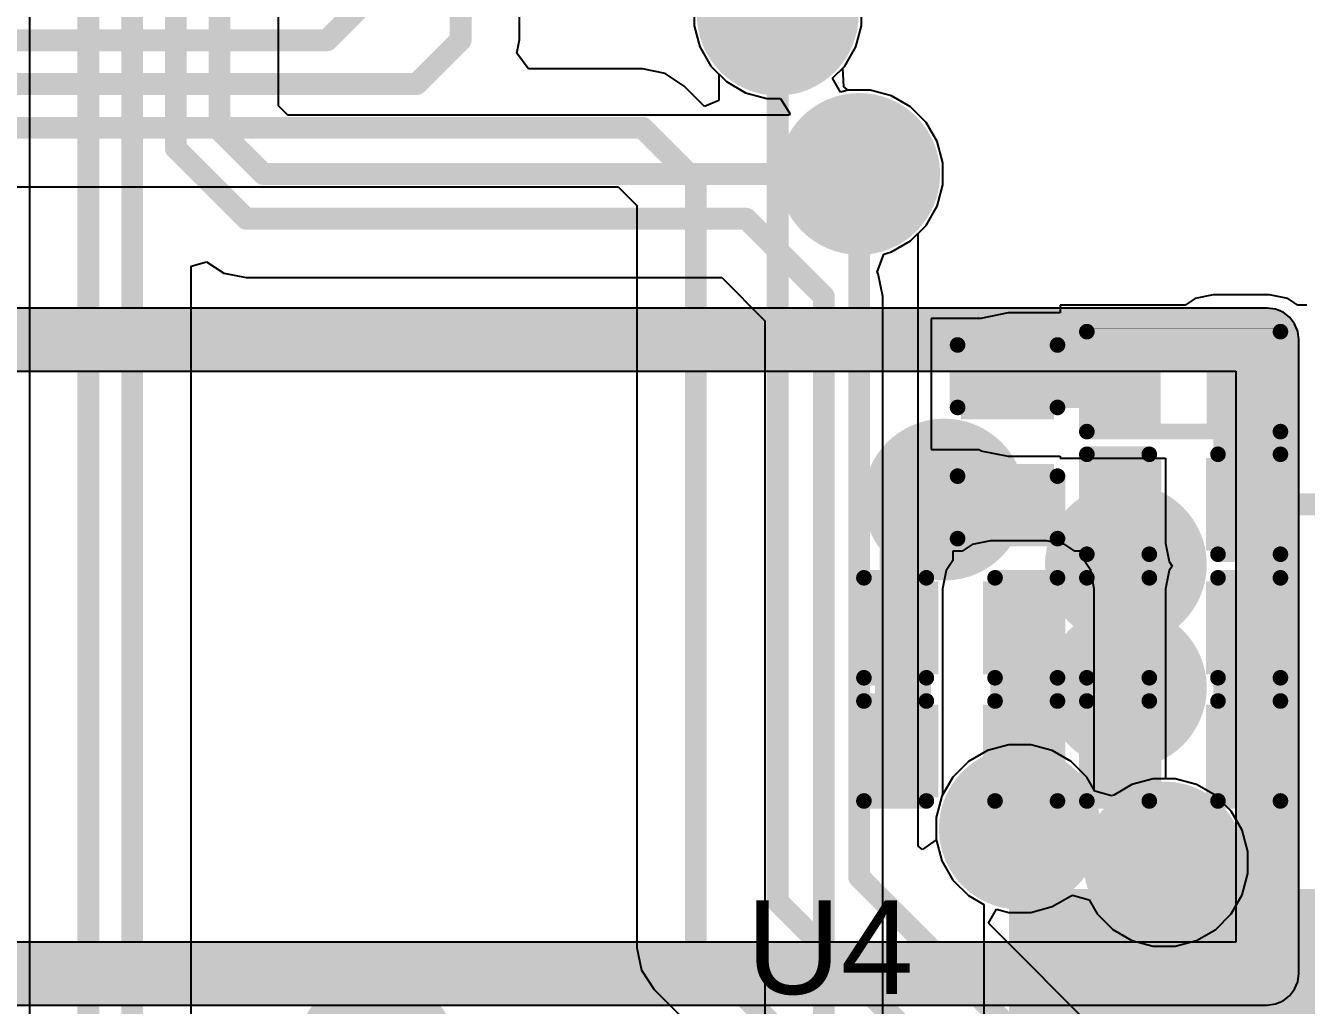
# Model space of a CAD drawing. Header units: inches. Extents: x -0.14 to 3.84, y -0.14 to 3.05.
# Drawn here: x 2.4201 to 2.8303, y 0.9348 to 1.2485 of the extents above; entities that cross this region are included whole.
import ezdxf

# ---------------------------------------------------------------- set-up
doc = ezdxf.new("R2010")
doc.units = ezdxf.units.IN
doc.header["$MEASUREMENT"] = 0
for name, color, linetype in [('Bottom Layer', 5, 'Continuous'), ('Bottom Solder', 6, 'Continuous'), ('Ground Layer', 76, 'Continuous'), ('Power Layer', 16, 'Continuous'), ('Top Layer', 1, 'Continuous'), ('Top Overlay', 2, 'Continuous'), ('Top Paste', 8, 'Continuous'), ('Top Solder', 216, 'Continuous'), ('Via Holes', 16, 'Continuous')]:
    doc.layers.add(name, color=color, linetype=linetype)
doc.styles.add('Arial', font='', dxfattribs={"height": 0.2})
doc.styles.get('Arial').set_extended_font_data('Arial')

# ---------------------------------------------------------------- blocks, each defined once
blk = doc.blocks.new('48_LQFP__7_7__6')
at = {"layer": 'Top Layer'}
for points in [[(-0.10197, 0.19134), (-0.10197, 0.14331), (-0.11457, 0.14331), (-0.11457, 0.19134)], [(-0.08228, 0.19134), (-0.08228, 0.14331), (-0.09488, 0.14331), (-0.09488, 0.19134)], [(-0.0626, 0.19134), (-0.0626, 0.14331), (-0.0752, 0.14331), (-0.0752, 0.19134)], [(-0.04291, 0.19134), (-0.04291, 0.14331), (-0.05551, 0.14331), (-0.05551, 0.19134)], [(-0.02323, 0.19134), (-0.02323, 0.14331), (-0.03583, 0.14331), (-0.03583, 0.19134)]]:
    blk.add_hatch(color=1, dxfattribs=at).paths.add_polyline_path(points)
at = {"layer": 'Top Paste'}
for points in [[(-0.10197, 0.19134), (-0.10197, 0.14331), (-0.11457, 0.14331), (-0.11457, 0.19134)], [(-0.08228, 0.19134), (-0.08228, 0.14331), (-0.09488, 0.14331), (-0.09488, 0.19134)], [(-0.0626, 0.19134), (-0.0626, 0.14331), (-0.0752, 0.14331), (-0.0752, 0.19134)], [(-0.04291, 0.19134), (-0.04291, 0.14331), (-0.05551, 0.14331), (-0.05551, 0.19134)], [(-0.02323, 0.19134), (-0.02323, 0.14331), (-0.03583, 0.14331), (-0.03583, 0.19134)]]:
    blk.add_hatch(color=8, dxfattribs=at).paths.add_polyline_path(points)
at = {"layer": 'Top Solder'}
for points in [[(-0.09797, 0.19534), (-0.09797, 0.13931), (-0.11857, 0.13931), (-0.11857, 0.19534)], [(-0.07828, 0.19534), (-0.07828, 0.13931), (-0.09888, 0.13931), (-0.09888, 0.19534)], [(-0.0586, 0.19534), (-0.0586, 0.13931), (-0.0792, 0.13931), (-0.0792, 0.19534)], [(-0.03891, 0.19534), (-0.03891, 0.13931), (-0.05951, 0.13931), (-0.05951, 0.19534)], [(-0.01923, 0.19534), (-0.01923, 0.13931), (-0.03983, 0.13931), (-0.03983, 0.19534)]]:
    blk.add_hatch(color=216, dxfattribs=at).paths.add_polyline_path(points)
blk = doc.blocks.new('R___0402_69')
at = {"layer": 'Top Layer'}
for points in [[(-0.0275, -0.0125), (-0.0275, 0.0125), (-0.0095, 0.0125), (-0.0095, -0.0125)], [(0.0095, -0.0125), (0.0095, 0.0125), (0.0275, 0.0125), (0.0275, -0.0125)]]:
    blk.add_hatch(color=1, dxfattribs=at).paths.add_polyline_path(points)
at = {"layer": 'Top Paste'}
for points in [[(-0.0275, -0.0125), (-0.0275, 0.0125), (-0.0095, 0.0125), (-0.0095, -0.0125)], [(0.0095, -0.0125), (0.0095, 0.0125), (0.0275, 0.0125), (0.0275, -0.0125)]]:
    blk.add_hatch(color=8, dxfattribs=at).paths.add_polyline_path(points)
at = {"layer": 'Top Solder'}
for points in [[(-0.02966, -0.01467), (-0.02966, 0.01466), (-0.00733, 0.01466), (-0.00733, -0.01467)], [(0.00734, -0.01467), (0.00734, 0.01466), (0.02967, 0.01466), (0.02967, -0.01467)]]:
    blk.add_hatch(color=216, dxfattribs=at).paths.add_polyline_path(points)
at = {"layer": 'Top Overlay'}
for points in [[(0.031, 0.016, 0.005, 0.005, 0), (-0.031, 0.016, 0.005, 0.005, 0)], [(-0.031, 0.016, 0.005, 0.005, 0), (-0.031, -0.016, 0.005, 0.005, 0)], [(0.031, 0.016, 0.005, 0.005, 0), (0.031, -0.016, 0.005, 0.005, 0)], [(0.031, -0.016, 0.005, 0.005, 0), (-0.031, -0.016, 0.005, 0.005, 0)], [(0.032, -0.017, 0.000127, 0.000127, 0), (-0.032, -0.017, 0.000127, 0.000127, 0)]]:
    blk.add_lwpolyline(points, format="xyseb", dxfattribs=at)
for points in [[(-0.03225, 0.016, 0.0025, 0.0025, 1), (-0.02975, 0.016, 0.0025, 0.0025, 1)], [(-0.03225, 0.016, 0.0025, 0.0025, 1), (-0.02975, 0.016, 0.0025, 0.0025, 1)], [(0.02975, 0.016, 0.0025, 0.0025, 1), (0.03225, 0.016, 0.0025, 0.0025, 1)], [(0.02975, 0.016, 0.0025, 0.0025, 1), (0.03225, 0.016, 0.0025, 0.0025, 1)], [(-0.03225, -0.016, 0.0025, 0.0025, 1), (-0.02975, -0.016, 0.0025, 0.0025, 1)], [(-0.03225, -0.016, 0.0025, 0.0025, 1), (-0.02975, -0.016, 0.0025, 0.0025, 1)], [(0.02975, -0.016, 0.0025, 0.0025, 1), (0.03225, -0.016, 0.0025, 0.0025, 1)], [(0.02975, -0.016, 0.0025, 0.0025, 1), (0.03225, -0.016, 0.0025, 0.0025, 1)], [(-0.03203, -0.017, 0.0000635, 0.0000635, 1), (-0.03197, -0.017, 0.0000635, 0.0000635, 1)], [(0.03197, -0.017, 0.0000635, 0.0000635, 1), (0.03203, -0.017, 0.0000635, 0.0000635, 1)]]:
    blk.add_lwpolyline(points, format="xyseb", close=True, dxfattribs=at)
blk = doc.blocks.new('C___0402_137')
at = {"layer": 'Top Layer'}
for points in [[(-0.0275, -0.0125), (-0.0275, 0.0125), (-0.0095, 0.0125), (-0.0095, -0.0125)], [(0.0095, -0.0125), (0.0095, 0.0125), (0.0275, 0.0125), (0.0275, -0.0125)]]:
    blk.add_hatch(color=1, dxfattribs=at).paths.add_polyline_path(points)
at = {"layer": 'Top Paste'}
for points in [[(-0.0275, -0.0125), (-0.0275, 0.0125), (-0.0095, 0.0125), (-0.0095, -0.0125)], [(0.0095, -0.0125), (0.0095, 0.0125), (0.0275, 0.0125), (0.0275, -0.0125)]]:
    blk.add_hatch(color=8, dxfattribs=at).paths.add_polyline_path(points)
at = {"layer": 'Top Solder'}
for points in [[(-0.02986, -0.01486), (-0.02986, 0.01486), (-0.00714, 0.01486), (-0.00714, -0.01486)], [(0.00714, -0.01486), (0.00714, 0.01486), (0.02986, 0.01486), (0.02986, -0.01486)]]:
    blk.add_hatch(color=216, dxfattribs=at).paths.add_polyline_path(points)
at = {"layer": 'Top Overlay'}
for points in [[(-0.031, 0.016, 0.005, 0.005, 0), (-0.031, -0.016, 0.005, 0.005, 0)], [(-0.011, 0.016, 0.005, 0.005, 0), (-0.031, 0.016, 0.005, 0.005, 0)], [(0.031, 0.016, 0.005, 0.005, 0), (0.011, 0.016, 0.005, 0.005, 0)], [(0.031, 0.016, 0.005, 0.005, 0), (0.031, -0.016, 0.005, 0.005, 0)], [(-0.011, -0.016, 0.005, 0.005, 0), (-0.031, -0.016, 0.005, 0.005, 0)], [(0.031, -0.016, 0.005, 0.005, 0), (0.011, -0.016, 0.005, 0.005, 0)]]:
    blk.add_lwpolyline(points, format="xyseb", dxfattribs=at)
for points in [[(-0.03225, 0.016, 0.0025, 0.0025, 1), (-0.02975, 0.016, 0.0025, 0.0025, 1)], [(-0.03225, 0.016, 0.0025, 0.0025, 1), (-0.02975, 0.016, 0.0025, 0.0025, 1)], [(-0.01225, 0.016, 0.0025, 0.0025, 1), (-0.00975, 0.016, 0.0025, 0.0025, 1)], [(0.00975, 0.016, 0.0025, 0.0025, 1), (0.01225, 0.016, 0.0025, 0.0025, 1)], [(0.02975, 0.016, 0.0025, 0.0025, 1), (0.03225, 0.016, 0.0025, 0.0025, 1)], [(0.02975, 0.016, 0.0025, 0.0025, 1), (0.03225, 0.016, 0.0025, 0.0025, 1)], [(-0.03225, -0.016, 0.0025, 0.0025, 1), (-0.02975, -0.016, 0.0025, 0.0025, 1)], [(-0.03225, -0.016, 0.0025, 0.0025, 1), (-0.02975, -0.016, 0.0025, 0.0025, 1)], [(-0.01225, -0.016, 0.0025, 0.0025, 1), (-0.00975, -0.016, 0.0025, 0.0025, 1)], [(0.00975, -0.016, 0.0025, 0.0025, 1), (0.01225, -0.016, 0.0025, 0.0025, 1)], [(0.02975, -0.016, 0.0025, 0.0025, 1), (0.03225, -0.016, 0.0025, 0.0025, 1)], [(0.02975, -0.016, 0.0025, 0.0025, 1), (0.03225, -0.016, 0.0025, 0.0025, 1)]]:
    blk.add_lwpolyline(points, format="xyseb", close=True, dxfattribs=at)
blk = doc.blocks.new('C___0402_138')
at = {"layer": 'Top Layer'}
for points in [[(-0.0275, -0.0125), (-0.0275, 0.0125), (-0.0095, 0.0125), (-0.0095, -0.0125)], [(0.0095, -0.0125), (0.0095, 0.0125), (0.0275, 0.0125), (0.0275, -0.0125)]]:
    blk.add_hatch(color=1, dxfattribs=at).paths.add_polyline_path(points)
at = {"layer": 'Top Paste'}
for points in [[(-0.0275, -0.0125), (-0.0275, 0.0125), (-0.0095, 0.0125), (-0.0095, -0.0125)], [(0.0095, -0.0125), (0.0095, 0.0125), (0.0275, 0.0125), (0.0275, -0.0125)]]:
    blk.add_hatch(color=8, dxfattribs=at).paths.add_polyline_path(points)
at = {"layer": 'Top Solder'}
for points in [[(-0.02986, -0.01486), (-0.02986, 0.01486), (-0.00714, 0.01486), (-0.00714, -0.01486)], [(0.00714, -0.01486), (0.00714, 0.01486), (0.02986, 0.01486), (0.02986, -0.01486)]]:
    blk.add_hatch(color=216, dxfattribs=at).paths.add_polyline_path(points)
at = {"layer": 'Top Overlay'}
for points in [[(-0.031, -0.016, 0.005, 0.005, 0), (-0.031, 0.016, 0.005, 0.005, 0)], [(-0.011, 0.016, 0.005, 0.005, 0), (-0.031, 0.016, 0.005, 0.005, 0)], [(0.031, 0.016, 0.005, 0.005, 0), (0.011, 0.016, 0.005, 0.005, 0)], [(0.031, -0.016, 0.005, 0.005, 0), (0.031, 0.016, 0.005, 0.005, 0)], [(-0.011, -0.016, 0.005, 0.005, 0), (-0.031, -0.016, 0.005, 0.005, 0)], [(0.031, -0.016, 0.005, 0.005, 0), (0.011, -0.016, 0.005, 0.005, 0)]]:
    blk.add_lwpolyline(points, format="xyseb", dxfattribs=at)
for points in [[(-0.03225, 0.016, 0.0025, 0.0025, 1), (-0.02975, 0.016, 0.0025, 0.0025, 1)], [(-0.03225, 0.016, 0.0025, 0.0025, 1), (-0.02975, 0.016, 0.0025, 0.0025, 1)], [(-0.01225, 0.016, 0.0025, 0.0025, 1), (-0.00975, 0.016, 0.0025, 0.0025, 1)], [(0.00975, 0.016, 0.0025, 0.0025, 1), (0.01225, 0.016, 0.0025, 0.0025, 1)], [(0.02975, 0.016, 0.0025, 0.0025, 1), (0.03225, 0.016, 0.0025, 0.0025, 1)], [(0.02975, 0.016, 0.0025, 0.0025, 1), (0.03225, 0.016, 0.0025, 0.0025, 1)], [(-0.03225, -0.016, 0.0025, 0.0025, 1), (-0.02975, -0.016, 0.0025, 0.0025, 1)], [(-0.03225, -0.016, 0.0025, 0.0025, 1), (-0.02975, -0.016, 0.0025, 0.0025, 1)], [(-0.01225, -0.016, 0.0025, 0.0025, 1), (-0.00975, -0.016, 0.0025, 0.0025, 1)], [(0.00975, -0.016, 0.0025, 0.0025, 1), (0.01225, -0.016, 0.0025, 0.0025, 1)], [(0.02975, -0.016, 0.0025, 0.0025, 1), (0.03225, -0.016, 0.0025, 0.0025, 1)], [(0.02975, -0.016, 0.0025, 0.0025, 1), (0.03225, -0.016, 0.0025, 0.0025, 1)]]:
    blk.add_lwpolyline(points, format="xyseb", close=True, dxfattribs=at)
blk = doc.blocks.new('C___0402_143')
at = {"layer": 'Top Layer'}
for points in [[(-0.0275, -0.0125), (-0.0275, 0.0125), (-0.0095, 0.0125), (-0.0095, -0.0125)], [(0.0095, -0.0125), (0.0095, 0.0125), (0.0275, 0.0125), (0.0275, -0.0125)]]:
    blk.add_hatch(color=1, dxfattribs=at).paths.add_polyline_path(points)
at = {"layer": 'Top Paste'}
for points in [[(-0.0275, -0.0125), (-0.0275, 0.0125), (-0.0095, 0.0125), (-0.0095, -0.0125)], [(0.0095, -0.0125), (0.0095, 0.0125), (0.0275, 0.0125), (0.0275, -0.0125)]]:
    blk.add_hatch(color=8, dxfattribs=at).paths.add_polyline_path(points)
at = {"layer": 'Top Solder'}
for points in [[(-0.02986, -0.01486), (-0.02986, 0.01486), (-0.00714, 0.01486), (-0.00714, -0.01486)], [(0.00714, -0.01486), (0.00714, 0.01486), (0.02986, 0.01486), (0.02986, -0.01486)]]:
    blk.add_hatch(color=216, dxfattribs=at).paths.add_polyline_path(points)
at = {"layer": 'Top Overlay'}
for points in [[(-0.031, 0.016, 0.005, 0.005, 0), (-0.011, 0.016, 0.005, 0.005, 0)], [(-0.031, -0.016, 0.005, 0.005, 0), (-0.031, 0.016, 0.005, 0.005, 0)], [(0.011, 0.016, 0.005, 0.005, 0), (0.031, 0.016, 0.005, 0.005, 0)], [(0.031, -0.016, 0.005, 0.005, 0), (0.031, 0.016, 0.005, 0.005, 0)], [(-0.031, -0.016, 0.005, 0.005, 0), (-0.011, -0.016, 0.005, 0.005, 0)], [(0.011, -0.016, 0.005, 0.005, 0), (0.031, -0.016, 0.005, 0.005, 0)]]:
    blk.add_lwpolyline(points, format="xyseb", dxfattribs=at)
for points in [[(-0.03225, 0.016, 0.0025, 0.0025, 1), (-0.02975, 0.016, 0.0025, 0.0025, 1)], [(-0.03225, 0.016, 0.0025, 0.0025, 1), (-0.02975, 0.016, 0.0025, 0.0025, 1)], [(-0.01225, 0.016, 0.0025, 0.0025, 1), (-0.00975, 0.016, 0.0025, 0.0025, 1)], [(0.00975, 0.016, 0.0025, 0.0025, 1), (0.01225, 0.016, 0.0025, 0.0025, 1)], [(0.02975, 0.016, 0.0025, 0.0025, 1), (0.03225, 0.016, 0.0025, 0.0025, 1)], [(0.02975, 0.016, 0.0025, 0.0025, 1), (0.03225, 0.016, 0.0025, 0.0025, 1)], [(-0.03225, -0.016, 0.0025, 0.0025, 1), (-0.02975, -0.016, 0.0025, 0.0025, 1)], [(-0.03225, -0.016, 0.0025, 0.0025, 1), (-0.02975, -0.016, 0.0025, 0.0025, 1)], [(-0.01225, -0.016, 0.0025, 0.0025, 1), (-0.00975, -0.016, 0.0025, 0.0025, 1)], [(0.00975, -0.016, 0.0025, 0.0025, 1), (0.01225, -0.016, 0.0025, 0.0025, 1)], [(0.02975, -0.016, 0.0025, 0.0025, 1), (0.03225, -0.016, 0.0025, 0.0025, 1)], [(0.02975, -0.016, 0.0025, 0.0025, 1), (0.03225, -0.016, 0.0025, 0.0025, 1)]]:
    blk.add_lwpolyline(points, format="xyseb", close=True, dxfattribs=at)
blk = doc.blocks.new('C___0402_144')
at = {"layer": 'Top Layer'}
for points in [[(-0.0275, -0.0125), (-0.0275, 0.0125), (-0.0095, 0.0125), (-0.0095, -0.0125)], [(0.0095, -0.0125), (0.0095, 0.0125), (0.0275, 0.0125), (0.0275, -0.0125)]]:
    blk.add_hatch(color=1, dxfattribs=at).paths.add_polyline_path(points)
at = {"layer": 'Top Paste'}
for points in [[(-0.0275, -0.0125), (-0.0275, 0.0125), (-0.0095, 0.0125), (-0.0095, -0.0125)], [(0.0095, -0.0125), (0.0095, 0.0125), (0.0275, 0.0125), (0.0275, -0.0125)]]:
    blk.add_hatch(color=8, dxfattribs=at).paths.add_polyline_path(points)
at = {"layer": 'Top Solder'}
for points in [[(-0.02986, -0.01486), (-0.02986, 0.01486), (-0.00714, 0.01486), (-0.00714, -0.01486)], [(0.00714, -0.01486), (0.00714, 0.01486), (0.02986, 0.01486), (0.02986, -0.01486)]]:
    blk.add_hatch(color=216, dxfattribs=at).paths.add_polyline_path(points)
at = {"layer": 'Top Overlay'}
for points in [[(-0.031, 0.016, 0.005, 0.005, 0), (-0.011, 0.016, 0.005, 0.005, 0)], [(-0.031, -0.016, 0.005, 0.005, 0), (-0.031, 0.016, 0.005, 0.005, 0)], [(0.011, 0.016, 0.005, 0.005, 0), (0.031, 0.016, 0.005, 0.005, 0)], [(0.031, -0.016, 0.005, 0.005, 0), (0.031, 0.016, 0.005, 0.005, 0)], [(-0.031, -0.016, 0.005, 0.005, 0), (-0.011, -0.016, 0.005, 0.005, 0)], [(0.011, -0.016, 0.005, 0.005, 0), (0.031, -0.016, 0.005, 0.005, 0)]]:
    blk.add_lwpolyline(points, format="xyseb", dxfattribs=at)
for points in [[(-0.03225, 0.016, 0.0025, 0.0025, 1), (-0.02975, 0.016, 0.0025, 0.0025, 1)], [(-0.03225, 0.016, 0.0025, 0.0025, 1), (-0.02975, 0.016, 0.0025, 0.0025, 1)], [(-0.01225, 0.016, 0.0025, 0.0025, 1), (-0.00975, 0.016, 0.0025, 0.0025, 1)], [(0.00975, 0.016, 0.0025, 0.0025, 1), (0.01225, 0.016, 0.0025, 0.0025, 1)], [(0.02975, 0.016, 0.0025, 0.0025, 1), (0.03225, 0.016, 0.0025, 0.0025, 1)], [(0.02975, 0.016, 0.0025, 0.0025, 1), (0.03225, 0.016, 0.0025, 0.0025, 1)], [(-0.03225, -0.016, 0.0025, 0.0025, 1), (-0.02975, -0.016, 0.0025, 0.0025, 1)], [(-0.03225, -0.016, 0.0025, 0.0025, 1), (-0.02975, -0.016, 0.0025, 0.0025, 1)], [(-0.01225, -0.016, 0.0025, 0.0025, 1), (-0.00975, -0.016, 0.0025, 0.0025, 1)], [(0.00975, -0.016, 0.0025, 0.0025, 1), (0.01225, -0.016, 0.0025, 0.0025, 1)], [(0.02975, -0.016, 0.0025, 0.0025, 1), (0.03225, -0.016, 0.0025, 0.0025, 1)], [(0.02975, -0.016, 0.0025, 0.0025, 1), (0.03225, -0.016, 0.0025, 0.0025, 1)]]:
    blk.add_lwpolyline(points, format="xyseb", close=True, dxfattribs=at)
blk = doc.blocks.new('C___0402_147')
at = {"layer": 'Top Layer'}
for points in [[(-0.0275, -0.0125), (-0.0275, 0.0125), (-0.0095, 0.0125), (-0.0095, -0.0125)], [(0.0095, -0.0125), (0.0095, 0.0125), (0.0275, 0.0125), (0.0275, -0.0125)]]:
    blk.add_hatch(color=1, dxfattribs=at).paths.add_polyline_path(points)
at = {"layer": 'Top Paste'}
for points in [[(-0.0275, -0.0125), (-0.0275, 0.0125), (-0.0095, 0.0125), (-0.0095, -0.0125)], [(0.0095, -0.0125), (0.0095, 0.0125), (0.0275, 0.0125), (0.0275, -0.0125)]]:
    blk.add_hatch(color=8, dxfattribs=at).paths.add_polyline_path(points)
at = {"layer": 'Top Solder'}
for points in [[(-0.02986, -0.01486), (-0.02986, 0.01486), (-0.00714, 0.01486), (-0.00714, -0.01486)], [(0.00714, -0.01486), (0.00714, 0.01486), (0.02986, 0.01486), (0.02986, -0.01486)]]:
    blk.add_hatch(color=216, dxfattribs=at).paths.add_polyline_path(points)
at = {"layer": 'Top Overlay'}
for points in [[(-0.031, -0.016, 0.005, 0.005, 0), (-0.031, 0.016, 0.005, 0.005, 0)], [(-0.031, 0.016, 0.005, 0.005, 0), (-0.011, 0.016, 0.005, 0.005, 0)], [(0.011, 0.016, 0.005, 0.005, 0), (0.031, 0.016, 0.005, 0.005, 0)], [(0.031, -0.016, 0.005, 0.005, 0), (0.031, 0.016, 0.005, 0.005, 0)], [(-0.031, -0.016, 0.005, 0.005, 0), (-0.011, -0.016, 0.005, 0.005, 0)], [(0.011, -0.016, 0.005, 0.005, 0), (0.031, -0.016, 0.005, 0.005, 0)]]:
    blk.add_lwpolyline(points, format="xyseb", dxfattribs=at)
for points in [[(-0.03225, 0.016, 0.0025, 0.0025, 1), (-0.02975, 0.016, 0.0025, 0.0025, 1)], [(-0.03225, 0.016, 0.0025, 0.0025, 1), (-0.02975, 0.016, 0.0025, 0.0025, 1)], [(-0.01225, 0.016, 0.0025, 0.0025, 1), (-0.00975, 0.016, 0.0025, 0.0025, 1)], [(0.00975, 0.016, 0.0025, 0.0025, 1), (0.01225, 0.016, 0.0025, 0.0025, 1)], [(0.02975, 0.016, 0.0025, 0.0025, 1), (0.03225, 0.016, 0.0025, 0.0025, 1)], [(0.02975, 0.016, 0.0025, 0.0025, 1), (0.03225, 0.016, 0.0025, 0.0025, 1)], [(-0.03225, -0.016, 0.0025, 0.0025, 1), (-0.02975, -0.016, 0.0025, 0.0025, 1)], [(-0.03225, -0.016, 0.0025, 0.0025, 1), (-0.02975, -0.016, 0.0025, 0.0025, 1)], [(-0.01225, -0.016, 0.0025, 0.0025, 1), (-0.00975, -0.016, 0.0025, 0.0025, 1)], [(0.00975, -0.016, 0.0025, 0.0025, 1), (0.01225, -0.016, 0.0025, 0.0025, 1)], [(0.02975, -0.016, 0.0025, 0.0025, 1), (0.03225, -0.016, 0.0025, 0.0025, 1)], [(0.02975, -0.016, 0.0025, 0.0025, 1), (0.03225, -0.016, 0.0025, 0.0025, 1)]]:
    blk.add_lwpolyline(points, format="xyseb", close=True, dxfattribs=at)
blk = doc.blocks.new('C___0402_148')
at = {"layer": 'Top Layer'}
for points in [[(-0.0275, -0.0125), (-0.0275, 0.0125), (-0.0095, 0.0125), (-0.0095, -0.0125)], [(0.0095, -0.0125), (0.0095, 0.0125), (0.0275, 0.0125), (0.0275, -0.0125)]]:
    blk.add_hatch(color=1, dxfattribs=at).paths.add_polyline_path(points)
at = {"layer": 'Top Paste'}
for points in [[(-0.0275, -0.0125), (-0.0275, 0.0125), (-0.0095, 0.0125), (-0.0095, -0.0125)], [(0.0095, -0.0125), (0.0095, 0.0125), (0.0275, 0.0125), (0.0275, -0.0125)]]:
    blk.add_hatch(color=8, dxfattribs=at).paths.add_polyline_path(points)
at = {"layer": 'Top Solder'}
for points in [[(-0.02986, -0.01486), (-0.02986, 0.01486), (-0.00714, 0.01486), (-0.00714, -0.01486)], [(0.00714, -0.01486), (0.00714, 0.01486), (0.02986, 0.01486), (0.02986, -0.01486)]]:
    blk.add_hatch(color=216, dxfattribs=at).paths.add_polyline_path(points)
at = {"layer": 'Top Overlay'}
for points in [[(-0.031, -0.016, 0.005, 0.005, 0), (-0.031, 0.016, 0.005, 0.005, 0)], [(-0.031, 0.016, 0.005, 0.005, 0), (-0.011, 0.016, 0.005, 0.005, 0)], [(0.011, 0.016, 0.005, 0.005, 0), (0.031, 0.016, 0.005, 0.005, 0)], [(0.031, -0.016, 0.005, 0.005, 0), (0.031, 0.016, 0.005, 0.005, 0)], [(-0.031, -0.016, 0.005, 0.005, 0), (-0.011, -0.016, 0.005, 0.005, 0)], [(0.011, -0.016, 0.005, 0.005, 0), (0.031, -0.016, 0.005, 0.005, 0)]]:
    blk.add_lwpolyline(points, format="xyseb", dxfattribs=at)
for points in [[(-0.03225, 0.016, 0.0025, 0.0025, 1), (-0.02975, 0.016, 0.0025, 0.0025, 1)], [(-0.03225, 0.016, 0.0025, 0.0025, 1), (-0.02975, 0.016, 0.0025, 0.0025, 1)], [(-0.01225, 0.016, 0.0025, 0.0025, 1), (-0.00975, 0.016, 0.0025, 0.0025, 1)], [(0.00975, 0.016, 0.0025, 0.0025, 1), (0.01225, 0.016, 0.0025, 0.0025, 1)], [(0.02975, 0.016, 0.0025, 0.0025, 1), (0.03225, 0.016, 0.0025, 0.0025, 1)], [(0.02975, 0.016, 0.0025, 0.0025, 1), (0.03225, 0.016, 0.0025, 0.0025, 1)], [(-0.03225, -0.016, 0.0025, 0.0025, 1), (-0.02975, -0.016, 0.0025, 0.0025, 1)], [(-0.03225, -0.016, 0.0025, 0.0025, 1), (-0.02975, -0.016, 0.0025, 0.0025, 1)], [(-0.01225, -0.016, 0.0025, 0.0025, 1), (-0.00975, -0.016, 0.0025, 0.0025, 1)], [(0.00975, -0.016, 0.0025, 0.0025, 1), (0.01225, -0.016, 0.0025, 0.0025, 1)], [(0.02975, -0.016, 0.0025, 0.0025, 1), (0.03225, -0.016, 0.0025, 0.0025, 1)], [(0.02975, -0.016, 0.0025, 0.0025, 1), (0.03225, -0.016, 0.0025, 0.0025, 1)]]:
    blk.add_lwpolyline(points, format="xyseb", close=True, dxfattribs=at)

msp = doc.modelspace()

# ---------------------------------------------------------------- hatches: boundary and pattern name
at = {"layer": 'Bottom Layer'}
h = msp.add_hatch(color=5, dxfattribs=at)
edge = h.paths.add_edge_path()
edge.add_arc((2.661, 1.252), 0.01181, 0, 360)
h = msp.add_hatch(color=5, dxfattribs=at)
edge = h.paths.add_edge_path()
edge.add_arc((2.6871, 1.201), 0.01181, 0, 360)
h = msp.add_hatch(color=5, dxfattribs=at)
edge = h.paths.add_edge_path()
edge.add_arc((2.71435, 1.09674), 0.01181, 0, 360)
h = msp.add_hatch(color=5, dxfattribs=at)
edge = h.paths.add_edge_path()
edge.add_arc((2.7725, 1.07593), 0.01181, 0, 360)
h = msp.add_hatch(color=5, dxfattribs=at)
edge = h.paths.add_edge_path()
edge.add_arc((2.7725, 1.0365), 0.01181, 0, 360)
h = msp.add_hatch(color=5, dxfattribs=at)
edge = h.paths.add_edge_path()
edge.add_arc((2.73854, 0.99139), 0.01181, 0, 360)
h = msp.add_hatch(color=5, dxfattribs=at)
edge = h.paths.add_edge_path()
edge.add_arc((2.7848, 0.98055), 0.01181, 0, 360)
at = {"layer": 'Bottom Solder'}
h = msp.add_hatch(color=6, dxfattribs=at)
edge = h.paths.add_edge_path()
edge.add_arc((2.661, 1.252), 0.01581, 0, 360)
h = msp.add_hatch(color=6, dxfattribs=at)
edge = h.paths.add_edge_path()
edge.add_arc((2.6871, 1.201), 0.01581, 0, 360)
h = msp.add_hatch(color=6, dxfattribs=at)
edge = h.paths.add_edge_path()
edge.add_arc((2.71435, 1.09674), 0.01581, 0, 360)
h = msp.add_hatch(color=6, dxfattribs=at)
edge = h.paths.add_edge_path()
edge.add_arc((2.7725, 1.07593), 0.01581, 0, 360)
h = msp.add_hatch(color=6, dxfattribs=at)
edge = h.paths.add_edge_path()
edge.add_arc((2.7725, 1.0365), 0.01581, 0, 360)
h = msp.add_hatch(color=6, dxfattribs=at)
edge = h.paths.add_edge_path()
edge.add_arc((2.73854, 0.99139), 0.01581, 0, 360)
h = msp.add_hatch(color=6, dxfattribs=at)
edge = h.paths.add_edge_path()
edge.add_arc((2.7848, 0.98055), 0.01581, 0, 360)
at = {"layer": 'Ground Layer'}
h = msp.add_hatch(color=76, dxfattribs=at)
edge = h.paths.add_edge_path()
edge.add_arc((2.661, 1.252), 0.02591, 0, 360)
h = msp.add_hatch(color=76, dxfattribs=at)
edge = h.paths.add_edge_path()
edge.add_arc((2.6871, 1.201), 0.02591, 0, 360)
h = msp.add_hatch(color=76, dxfattribs=at)
edge = h.paths.add_edge_path()
edge.add_arc((2.73854, 0.99139), 0.02591, 0, 360)
h = msp.add_hatch(color=76, dxfattribs=at)
edge = h.paths.add_edge_path()
edge.add_arc((2.7848, 0.98055), 0.02591, 0, 360)
at = {"layer": 'Power Layer'}
h = msp.add_hatch(color=16, dxfattribs=at)
edge = h.paths.add_edge_path()
edge.add_arc((2.661, 1.252), 0.02591, 0, 360)
h = msp.add_hatch(color=16, dxfattribs=at)
edge = h.paths.add_edge_path()
edge.add_arc((2.6871, 1.201), 0.02591, 0, 360)
h = msp.add_hatch(color=16, dxfattribs=at)
edge = h.paths.add_edge_path()
edge.add_arc((2.71435, 1.09674), 0.02591, 0, 360)
h = msp.add_hatch(color=16, dxfattribs=at)
edge = h.paths.add_edge_path()
edge.add_arc((2.7725, 1.07593), 0.02591, 0, 360)
h = msp.add_hatch(color=16, dxfattribs=at)
edge = h.paths.add_edge_path()
edge.add_arc((2.7725, 1.0365), 0.02591, 0, 360)
h = msp.add_hatch(color=16, dxfattribs=at)
edge = h.paths.add_edge_path()
edge.add_arc((2.53247, 0.91888), 0.02591, 0, 360)
at = {"layer": 'Top Layer'}
h = msp.add_hatch(color=1, dxfattribs=at)
edge = h.paths.add_edge_path()
edge.add_arc((2.661, 1.252), 0.01181, 0, 360)
h = msp.add_hatch(color=1, dxfattribs=at)
edge = h.paths.add_edge_path()
edge.add_arc((2.6871, 1.201), 0.01181, 0, 360)
for points in [[(2.8185, 1.08274), (2.8185, 1.147), (2.8005, 1.147), (2.8005, 1.08274)], [(2.6921, 1.00375), (2.7101, 1.00375), (2.7101, 1.06819), (2.6921, 1.06819)], [(2.7291, 0.99139), (2.7471, 0.99139), (2.7471, 1.06819), (2.7291, 1.06819)], [(2.8185, 1.00375), (2.8185, 1.06819), (2.8005, 1.06819), (2.8005, 1.00375)]]:
    msp.add_hatch(color=1, dxfattribs=at).paths.add_polyline_path(points)
h = msp.add_hatch(color=1, dxfattribs=at)
edge = h.paths.add_edge_path()
edge.add_arc((2.71435, 1.09674), 0.01181, 0, 360)
h = msp.add_hatch(color=1, dxfattribs=at)
edge = h.paths.add_edge_path()
edge.add_arc((2.7725, 1.07593), 0.01181, 0, 360)
h = msp.add_hatch(color=1, dxfattribs=at)
edge = h.paths.add_edge_path()
edge.add_arc((2.7725, 1.0365), 0.01181, 0, 360)
h = msp.add_hatch(color=1, dxfattribs=at)
edge = h.paths.add_edge_path()
edge.add_arc((2.73854, 0.99139), 0.01181, 0, 360)
h = msp.add_hatch(color=1, dxfattribs=at)
edge = h.paths.add_edge_path()
edge.add_arc((2.7848, 0.98055), 0.01181, 0, 360)
at = {"layer": 'Top Solder'}
h = msp.add_hatch(color=216, dxfattribs=at)
edge = h.paths.add_edge_path()
edge.add_arc((2.661, 1.252), 0.01581, 0, 360)
h = msp.add_hatch(color=216, dxfattribs=at)
edge = h.paths.add_edge_path()
edge.add_arc((2.6871, 1.201), 0.01581, 0, 360)
h = msp.add_hatch(color=216, dxfattribs=at)
edge = h.paths.add_edge_path()
edge.add_arc((2.71435, 1.09674), 0.01581, 0, 360)
h = msp.add_hatch(color=216, dxfattribs=at)
edge = h.paths.add_edge_path()
edge.add_arc((2.7725, 1.07593), 0.01581, 0, 360)
h = msp.add_hatch(color=216, dxfattribs=at)
edge = h.paths.add_edge_path()
edge.add_arc((2.7725, 1.0365), 0.01581, 0, 360)
h = msp.add_hatch(color=216, dxfattribs=at)
edge = h.paths.add_edge_path()
edge.add_arc((2.73854, 0.99139), 0.01581, 0, 360)
h = msp.add_hatch(color=216, dxfattribs=at)
edge = h.paths.add_edge_path()
edge.add_arc((2.7848, 0.98055), 0.01581, 0, 360)
at = {"layer": 'Via Holes'}
h = msp.add_hatch(color=7, dxfattribs=at)
edge = h.paths.add_edge_path()
edge.add_arc((2.661, 1.252), 0.00591, 0, 360)
h = msp.add_hatch(color=7, dxfattribs=at)
edge = h.paths.add_edge_path()
edge.add_arc((2.6871, 1.201), 0.00591, 0, 360)
h = msp.add_hatch(color=7, dxfattribs=at)
edge = h.paths.add_edge_path()
edge.add_arc((2.71435, 1.09674), 0.00591, 0, 360)
h = msp.add_hatch(color=7, dxfattribs=at)
edge = h.paths.add_edge_path()
edge.add_arc((2.7725, 1.07593), 0.00591, 0, 360)
h = msp.add_hatch(color=7, dxfattribs=at)
edge = h.paths.add_edge_path()
edge.add_arc((2.7725, 1.0365), 0.00591, 0, 360)
h = msp.add_hatch(color=7, dxfattribs=at)
edge = h.paths.add_edge_path()
edge.add_arc((2.73854, 0.99139), 0.00591, 0, 360)
h = msp.add_hatch(color=7, dxfattribs=at)
edge = h.paths.add_edge_path()
edge.add_arc((2.7848, 0.98055), 0.00591, 0, 360)

# ---------------------------------------------------------------- linework, layer by layer
at = {"layer": 'Bottom Layer'}
for p, q in [((2.57834, 1.24392), (2.57834, 1.47744)), ((2.63419, 1.25553), (2.63419, 1.24847)), ((2.68781, 1.24847), (2.68781, 1.25553)), ((2.63419, 1.24847), (2.63602, 1.24165)), ((2.68598, 1.24165), (2.68781, 1.24847)), ((2.57749, 1.23964), (2.57834, 1.24392)), ((2.58102, 1.23473), (2.57749, 1.23964)), ((2.63602, 1.24165), (2.63955, 1.23554)), ((2.68245, 1.23554), (2.68598, 1.24165)), ((2.58121, 1.23464), (2.58102, 1.23473)), ((2.63955, 1.23554), (2.64214, 1.23295)), ((2.68183, 1.23491), (2.68245, 1.23554)), ((2.68215, 1.2289), (2.68183, 1.23491)), ((2.61771, 1.23464), (2.58121, 1.23464)), ((2.62493, 1.23321), (2.61771, 1.23464)), ((2.63104, 1.22912), (2.62493, 1.23321)), ((2.64214, 1.23295), (2.64214, 1.22456)), ((2.63752, 1.22264), (2.63104, 1.22912)), ((2.68357, 1.22781), (2.68215, 1.2289)), ((2.69063, 1.22781), (2.68357, 1.22781)), ((2.69745, 1.22598), (2.69063, 1.22781)), ((2.64214, 1.22456), (2.63752, 1.22264)), ((2.70356, 1.22245), (2.69745, 1.22598)), ((2.70855, 1.21746), (2.70356, 1.22245)), ((2.71208, 1.21135), (2.70855, 1.21746)), ((2.71391, 1.20453), (2.71208, 1.21135)), ((2.71391, 1.19747), (2.71391, 1.20453)), ((1.95339, 1.19692), (2.60989, 1.19692)), ((2.60989, 1.19692), (2.61589, 1.19093)), ((2.71208, 1.19065), (2.71391, 1.19747)), ((2.61589, 1.19093), (2.61589, 0.95325)), ((2.70855, 1.18454), (2.71208, 1.19065)), ((2.70596, 1.18195), (2.70855, 1.18454)), ((2.70596, 0.98574), (2.70596, 1.18195)), ((2.73501, 1.0182), (2.72819, 1.01638)), ((2.74207, 1.0182), (2.73501, 1.0182)), ((2.74889, 1.01638), (2.74207, 1.0182)), ((2.72819, 1.01638), (2.72208, 1.01285)), ((2.755, 1.01285), (2.74889, 1.01638)), ((2.72208, 1.01285), (2.71709, 1.00785)), ((2.75999, 1.00785), (2.755, 1.01285)), ((2.71709, 1.00785), (2.71356, 1.00174)), ((2.7626, 1.00334), (2.75999, 1.00785)), ((2.77445, 1.00554), (2.76859, 1.00215)), ((2.78127, 1.00736), (2.77445, 1.00554)), ((2.78832, 1.00736), (2.78127, 1.00736)), ((2.79514, 1.00554), (2.78832, 1.00736)), ((2.80126, 1.00201), (2.79514, 1.00554)), ((2.71356, 1.00174), (2.71173, 0.99492)), ((2.76793, 1.00191), (2.7626, 1.00334)), ((2.76859, 1.00215), (2.76793, 1.00191)), ((2.80625, 0.99701), (2.80126, 1.00201)), ((2.80978, 0.9909), (2.80625, 0.99701)), ((2.71173, 0.99492), (2.71173, 0.98786)), ((2.81161, 0.98408), (2.80978, 0.9909)), ((2.70739, 0.98475), (2.70596, 0.98574)), ((2.71174, 0.98782), (2.70739, 0.98475)), ((2.71173, 0.98786), (2.71174, 0.98782)), ((2.81161, 0.97702), (2.81161, 0.98408)), ((2.80978, 0.9702), (2.81161, 0.97702)), ((2.74889, 0.96641), (2.75475, 0.96979)), ((2.75475, 0.96979), (2.7554, 0.97004)), ((2.7554, 0.97004), (2.76074, 0.9686)), ((2.76074, 0.9686), (2.76334, 0.96409)), ((2.80625, 0.96409), (2.80978, 0.9702)), ((2.72847, 0.96116), (2.73106, 0.96564)), ((2.73106, 0.96564), (2.73501, 0.96458)), ((2.73501, 0.96458), (2.74207, 0.96458)), ((2.74207, 0.96458), (2.74889, 0.96641)), ((2.76334, 0.96409), (2.76833, 0.9591)), ((2.80126, 0.9591), (2.80625, 0.96409)), ((2.82493, 0.86469), (2.72847, 0.96116)), ((2.76833, 0.9591), (2.77445, 0.95557)), ((2.79514, 0.95557), (2.80126, 0.9591)), ((2.61589, 0.95325), (2.61732, 0.94603)), ((2.77445, 0.95557), (2.78127, 0.95374)), ((2.78127, 0.95374), (2.78832, 0.95374)), ((2.78832, 0.95374), (2.79514, 0.95557)), ((2.61732, 0.94603), (2.62141, 0.93991)), ((2.62141, 0.93991), (2.69604, 0.86528))]:
    msp.add_line(p, q, dxfattribs=at)
for points in [[(2.55948, 1.24392, 0.007, 0.007, 0), (2.55948, 1.49649, 0.007, 0.007, 0)], [(2.51668, 1.24378, 0.007, 0.007, 0), (2.532, 1.2591, 0.007, 0.007, 0)], [(2.661, 0.968, 0.007, 0.007, 0), (2.661, 1.252, 0.007, 0.007, 0)], [(1.96698, 1.24378, 0.007, 0.007, 0), (2.51668, 1.24378, 0.007, 0.007, 0)], [(2.54534, 1.22978, 0.007, 0.007, 0), (2.55948, 1.24392, 0.007, 0.007, 0)], [(1.96118, 1.22978, 0.007, 0.007, 0), (2.54534, 1.22978, 0.007, 0.007, 0)], [(1.95339, 1.21578, 0.007, 0.007, 0), (2.61771, 1.21578, 0.007, 0.007, 0)], [(2.61771, 1.21578, 0.007, 0.007, 0), (2.63475, 1.19874, 0.007, 0.007, 0)], [(2.63475, 0.95325, 0.007, 0.007, 0), (2.63475, 1.19874, 0.007, 0.007, 0)], [(2.6871, 0.97585, 0.007, 0.007, 0), (2.6871, 1.201, 0.007, 0.007, 0)], [(2.6871, 0.97585, 0.007, 0.007, 0), (2.81712, 0.84583, 0.007, 0.007, 0)], [(2.661, 0.968, 0.007, 0.007, 0), (2.82426, 0.80474, 0.007, 0.007, 0)], [(2.63475, 0.95325, 0.007, 0.007, 0), (2.72285, 0.86515, 0.007, 0.007, 0)]]:
    msp.add_lwpolyline(points, format="xyseb", dxfattribs=at)
for points in [[(2.51493, 1.24378, 0.0035, 0.0035, 1), (2.51843, 1.24378, 0.0035, 0.0035, 1)], [(2.51493, 1.24378, 0.0035, 0.0035, 1), (2.51843, 1.24378, 0.0035, 0.0035, 1)], [(2.55773, 1.24392, 0.0035, 0.0035, 1), (2.56123, 1.24392, 0.0035, 0.0035, 1)], [(2.55773, 1.24392, 0.0035, 0.0035, 1), (2.56123, 1.24392, 0.0035, 0.0035, 1)], [(2.54359, 1.22978, 0.0035, 0.0035, 1), (2.54709, 1.22978, 0.0035, 0.0035, 1)], [(2.54359, 1.22978, 0.0035, 0.0035, 1), (2.54709, 1.22978, 0.0035, 0.0035, 1)], [(2.61596, 1.21578, 0.0035, 0.0035, 1), (2.61946, 1.21578, 0.0035, 0.0035, 1)], [(2.61596, 1.21578, 0.0035, 0.0035, 1), (2.61946, 1.21578, 0.0035, 0.0035, 1)], [(2.633, 1.19874, 0.0035, 0.0035, 1), (2.6365, 1.19874, 0.0035, 0.0035, 1)], [(2.633, 1.19874, 0.0035, 0.0035, 1), (2.6365, 1.19874, 0.0035, 0.0035, 1)], [(2.68535, 1.201, 0.0035, 0.0035, 1), (2.68885, 1.201, 0.0035, 0.0035, 1)], [(2.68535, 0.97585, 0.0035, 0.0035, 1), (2.68885, 0.97585, 0.0035, 0.0035, 1)], [(2.68535, 0.97585, 0.0035, 0.0035, 1), (2.68885, 0.97585, 0.0035, 0.0035, 1)], [(2.65925, 0.968, 0.0035, 0.0035, 1), (2.66275, 0.968, 0.0035, 0.0035, 1)], [(2.65925, 0.968, 0.0035, 0.0035, 1), (2.66275, 0.968, 0.0035, 0.0035, 1)], [(2.633, 0.95325, 0.0035, 0.0035, 1), (2.6365, 0.95325, 0.0035, 0.0035, 1)], [(2.633, 0.95325, 0.0035, 0.0035, 1), (2.6365, 0.95325, 0.0035, 0.0035, 1)]]:
    msp.add_lwpolyline(points, format="xyseb", close=True, dxfattribs=at)
at = {"layer": 'Power Layer'}
for p, q in [((2.81777, 1.15807), (1.72784, 1.15807)), ((2.82038, 1.15773), (2.81777, 1.15807)), ((2.82282, 1.15672), (2.82038, 1.15773)), ((2.82491, 1.15512), (2.82282, 1.15672)), ((2.82651, 1.15303), (2.82491, 1.15512)), ((2.82752, 1.15059), (2.82651, 1.15303)), ((2.82786, 1.14798), (2.82752, 1.15059)), ((2.82786, 0.945), (2.82786, 1.14798)), ((1.72367, 1.1379), (2.80769, 1.1379)), ((2.80769, 1.1379), (2.80769, 0.95509)), ((2.80769, 0.95509), (1.5282, 0.95509)), ((2.82752, 0.94239), (2.82786, 0.945)), ((2.82491, 0.93787), (2.82651, 0.93996)), ((2.82651, 0.93996), (2.82752, 0.94239)), ((2.81777, 0.93491), (2.82038, 0.93526)), ((2.82038, 0.93526), (2.82282, 0.93627)), ((2.82282, 0.93627), (2.82491, 0.93787)), ((1.52402, 0.93491), (2.81777, 0.93491))]:
    msp.add_line(p, q, dxfattribs=at)
for points in [[(1.72367, 1.14798, 0.02, 0.02, 0), (2.56765, 1.14798, 0.02, 0.02, 0)], [(2.56765, 1.14798, 0.02, 0.02, 0), (2.81777, 1.14798, 0.02, 0.02, 0)], [(2.81777, 0.945, 0.02, 0.02, 0), (2.81777, 1.14798, 0.02, 0.02, 0)], [(1.52402, 0.945, 0.02, 0.02, 0), (2.81777, 0.945, 0.02, 0.02, 0)]]:
    msp.add_lwpolyline(points, format="xyseb", dxfattribs=at)
for points in [[(2.56265, 1.14798, 0.01, 0.01, 1), (2.57265, 1.14798, 0.01, 0.01, 1)], [(2.56265, 1.14798, 0.01, 0.01, 1), (2.57265, 1.14798, 0.01, 0.01, 1)], [(2.81277, 1.14798, 0.01, 0.01, 1), (2.82277, 1.14798, 0.01, 0.01, 1)], [(2.81277, 1.14798, 0.01, 0.01, 1), (2.82277, 1.14798, 0.01, 0.01, 1)], [(2.81277, 0.945, 0.01, 0.01, 1), (2.82277, 0.945, 0.01, 0.01, 1)], [(2.81277, 0.945, 0.01, 0.01, 1), (2.82277, 0.945, 0.01, 0.01, 1)]]:
    msp.add_lwpolyline(points, format="xyseb", close=True, dxfattribs=at)
at = {"layer": 'Top Layer'}
for p, q in [((2.50109, 1.22282), (2.50109, 1.42782)), ((2.42137, 1.31695), (2.42137, 0.78583)), ((2.63419, 1.25553), (2.63419, 1.24847)), ((2.68781, 1.24847), (2.68781, 1.25553)), ((2.63419, 1.24847), (2.63602, 1.24165)), ((2.68598, 1.24165), (2.68781, 1.24847)), ((2.63602, 1.24165), (2.63955, 1.23554)), ((2.68245, 1.23554), (2.68598, 1.24165)), ((2.63955, 1.23554), (2.64454, 1.23055)), ((2.67856, 1.23165), (2.68245, 1.23554)), ((2.68115, 1.22716), (2.67856, 1.23165)), ((2.64454, 1.23055), (2.65065, 1.22702)), ((2.65065, 1.22702), (2.65747, 1.22519)), ((2.68357, 1.22781), (2.68115, 1.22716)), ((2.69063, 1.22781), (2.68357, 1.22781)), ((2.69745, 1.22598), (2.69063, 1.22781)), ((2.50405, 1.21986), (2.50109, 1.22282)), ((2.65747, 1.22519), (2.66192, 1.22519)), ((2.66192, 1.22519), (2.6649, 1.22034)), ((2.70356, 1.22245), (2.69745, 1.22598)), ((2.70855, 1.21746), (2.70356, 1.22245)), ((2.66462, 1.21986), (2.50405, 1.21986)), ((2.6649, 1.22034), (2.66462, 1.21986)), ((2.71208, 1.21135), (2.70855, 1.21746)), ((2.71391, 1.20453), (2.71208, 1.21135)), ((2.71391, 1.19747), (2.71391, 1.20453)), ((2.71208, 1.19065), (2.71391, 1.19747)), ((2.70855, 1.18454), (2.71208, 1.19065)), ((2.70356, 1.17955), (2.70855, 1.18454)), ((2.69745, 1.17602), (2.70356, 1.17955)), ((2.6928, 1.16959), (2.69496, 1.17535)), ((2.69496, 1.17535), (2.69745, 1.17602)), ((2.47309, 1.17151), (2.47313, 1.17152)), ((2.47309, 0.9226), (2.47309, 1.17151)), ((2.47313, 1.17152), (2.47809, 1.17288)), ((2.47809, 1.17288), (2.48357, 1.16922)), ((2.48357, 1.16922), (2.49079, 1.16779)), ((2.69317, 1.16903), (2.6928, 1.16959)), ((2.49079, 1.16779), (2.64309, 1.16779)), ((2.64309, 1.16779), (2.65688, 1.154)), ((2.69461, 1.16181), (2.69317, 1.16903)), ((2.69461, 0.90471), (2.69461, 1.16181)), ((2.79465, 1.16113), (2.79146, 1.159)), ((2.8005, 1.16229), (2.79465, 1.16113)), ((2.8185, 1.16229), (2.8005, 1.16229)), ((2.82435, 1.16113), (2.8185, 1.16229)), ((2.82754, 1.159), (2.82435, 1.16113)), ((2.79146, 1.159), (2.7515, 1.159)), ((2.7515, 1.159), (2.7515, 1.15649)), ((2.8305, 1.159), (2.82754, 1.159)), ((2.65688, 1.154), (2.65688, 0.90332)), ((2.72603, 1.15474), (2.7101, 1.15474)), ((2.7101, 1.15474), (2.7101, 1.11274)), ((2.73479, 1.15649), (2.72603, 1.15474)), ((2.7515, 1.15649), (2.73479, 1.15649)), ((2.7101, 1.11274), (2.72543, 1.11274)), ((2.72543, 1.11274), (2.72601, 1.11235)), ((2.72601, 1.11235), (2.73479, 1.11061)), ((2.73479, 1.11061), (2.7515, 1.11061)), ((2.7515, 1.11061), (2.7515, 1.11)), ((2.7515, 1.11), (2.78521, 1.11)), ((2.78521, 1.11), (2.78521, 1.08274)), ((2.7291, 1.08348), (2.72324, 1.08232)), ((2.7471, 1.08348), (2.7291, 1.08348)), ((2.75295, 1.08232), (2.7471, 1.08348)), ((2.72006, 1.08019), (2.7171, 1.08019)), ((2.7171, 1.08019), (2.7171, 1.07723)), ((2.72324, 1.08232), (2.72006, 1.08019)), ((2.75614, 1.08019), (2.75295, 1.08232)), ((2.7591, 1.08019), (2.75614, 1.08019)), ((2.7591, 1.07723), (2.7591, 1.08019)), ((2.78521, 1.08274), (2.78637, 1.07689)), ((2.7171, 1.07723), (2.71497, 1.07404)), ((2.76123, 1.07404), (2.7591, 1.07723)), ((2.78637, 1.07689), (2.78732, 1.07546)), ((2.78732, 1.07546), (2.78637, 1.07404)), ((2.71497, 1.07404), (2.7138, 1.06819)), ((2.76239, 1.06819), (2.76123, 1.07404)), ((2.78637, 1.07404), (2.78521, 1.06819)), ((2.7138, 1.06819), (2.7138, 1.00217)), ((2.76239, 1.0037), (2.76239, 1.06819)), ((2.78521, 1.06819), (2.78521, 1.00736)), ((2.77445, 1.00554), (2.76859, 1.00215)), ((2.78127, 1.00736), (2.77445, 1.00554)), ((2.78521, 1.00736), (2.78127, 1.00736)), ((2.71356, 1.00174), (2.71173, 0.99492)), ((2.7138, 1.00217), (2.71356, 1.00174)), ((2.7626, 1.00334), (2.76239, 1.0037)), ((2.76793, 1.00191), (2.7626, 1.00334)), ((2.76859, 1.00215), (2.76793, 1.00191)), ((2.71173, 0.99492), (2.71173, 0.98786)), ((2.71173, 0.98786), (2.71356, 0.98104)), ((2.71356, 0.98104), (2.71709, 0.97493)), ((2.71709, 0.97493), (2.72208, 0.96994)), ((2.72208, 0.96994), (2.72703, 0.96708)), ((2.72703, 0.96708), (2.72703, 0.90806))]:
    msp.add_line(p, q, dxfattribs=at)
for points in [[(2.48223, 1.215, 0.007, 0.007, 0), (2.48223, 1.42782, 0.007, 0.007, 0)], [(2.46823, 1.2092, 0.007, 0.007, 0), (2.46823, 1.42202, 0.007, 0.007, 0)], [(2.45423, 0.79163, 0.007, 0.007, 0), (2.45423, 1.41622, 0.007, 0.007, 0)], [(2.44023, 0.78583, 0.007, 0.007, 0), (2.44023, 1.41042, 0.007, 0.007, 0)], [(2.48223, 1.215, 0.007, 0.007, 0), (2.49623, 1.201, 0.007, 0.007, 0)], [(2.46823, 1.2092, 0.007, 0.007, 0), (2.49079, 1.18665, 0.007, 0.007, 0)], [(2.49623, 1.201, 0.007, 0.007, 0), (2.6871, 1.201, 0.007, 0.007, 0)], [(2.49079, 1.18665, 0.007, 0.007, 0), (2.65091, 1.18665, 0.007, 0.007, 0)], [(2.65091, 1.18665, 0.007, 0.007, 0), (2.67575, 1.16181, 0.007, 0.007, 0)], [(2.67575, 0.89141, 0.007, 0.007, 0), (2.67575, 1.16181, 0.007, 0.007, 0)], [(2.73479, 1.13355, 0.015, 0.015, 0), (2.77155, 1.13355, 0.015, 0.015, 0)], [(2.7011, 1.08433, 0.015, 0.015, 0), (2.71351, 1.09674, 0.015, 0.015, 0)], [(2.71351, 1.09674, 0.015, 0.015, 0), (2.71435, 1.09674, 0.015, 0.015, 0)], [(2.8095, 1.09524, 0.007, 0.007, 0), (2.835, 1.09524, 0.007, 0.007, 0)], [(2.7011, 1.05569, 0.015, 0.015, 0), (2.7011, 1.08433, 0.015, 0.015, 0)], [(2.8095, 1.01275, 0.007, 0.007, 0), (2.8095, 1.01625, 0.007, 0.007, 0)], [(2.8095, 1.01275, 0.007, 0.007, 0), (2.82407, 0.99818, 0.007, 0.007, 0)], [(2.82407, 0.94407, 0.007, 0.007, 0), (2.82407, 0.99818, 0.007, 0.007, 0)], [(2.7847, 0.94407, 0.012, 0.012, 0), (2.7847, 0.98046, 0.012, 0.012, 0)], [(2.8043, 0.90759, 0.012, 0.012, 0), (2.8043, 0.94398, 0.012, 0.012, 0)]]:
    msp.add_lwpolyline(points, format="xyseb", dxfattribs=at)
for points in [[(2.48048, 1.215, 0.0035, 0.0035, 1), (2.48398, 1.215, 0.0035, 0.0035, 1)], [(2.48048, 1.215, 0.0035, 0.0035, 1), (2.48398, 1.215, 0.0035, 0.0035, 1)], [(2.46648, 1.2092, 0.0035, 0.0035, 1), (2.46998, 1.2092, 0.0035, 0.0035, 1)], [(2.46648, 1.2092, 0.0035, 0.0035, 1), (2.46998, 1.2092, 0.0035, 0.0035, 1)], [(2.49448, 1.201, 0.0035, 0.0035, 1), (2.49798, 1.201, 0.0035, 0.0035, 1)], [(2.49448, 1.201, 0.0035, 0.0035, 1), (2.49798, 1.201, 0.0035, 0.0035, 1)], [(2.68535, 1.201, 0.0035, 0.0035, 1), (2.68885, 1.201, 0.0035, 0.0035, 1)], [(2.48904, 1.18665, 0.0035, 0.0035, 1), (2.49254, 1.18665, 0.0035, 0.0035, 1)], [(2.48904, 1.18665, 0.0035, 0.0035, 1), (2.49254, 1.18665, 0.0035, 0.0035, 1)], [(2.64916, 1.18665, 0.0035, 0.0035, 1), (2.65266, 1.18665, 0.0035, 0.0035, 1)], [(2.64916, 1.18665, 0.0035, 0.0035, 1), (2.65266, 1.18665, 0.0035, 0.0035, 1)], [(2.674, 1.16181, 0.0035, 0.0035, 1), (2.6775, 1.16181, 0.0035, 0.0035, 1)], [(2.674, 1.16181, 0.0035, 0.0035, 1), (2.6775, 1.16181, 0.0035, 0.0035, 1)], [(2.73104, 1.13355, 0.0075, 0.0075, 1), (2.73854, 1.13355, 0.0075, 0.0075, 1)], [(2.7678, 1.13355, 0.0075, 0.0075, 1), (2.7753, 1.13355, 0.0075, 0.0075, 1)], [(2.70976, 1.09674, 0.0075, 0.0075, 1), (2.71726, 1.09674, 0.0075, 0.0075, 1)], [(2.70976, 1.09674, 0.0075, 0.0075, 1), (2.71726, 1.09674, 0.0075, 0.0075, 1)], [(2.7106, 1.09674, 0.0075, 0.0075, 1), (2.7181, 1.09674, 0.0075, 0.0075, 1)], [(2.80775, 1.09524, 0.0035, 0.0035, 1), (2.81125, 1.09524, 0.0035, 0.0035, 1)], [(2.69735, 1.08433, 0.0075, 0.0075, 1), (2.70485, 1.08433, 0.0075, 0.0075, 1)], [(2.69735, 1.08433, 0.0075, 0.0075, 1), (2.70485, 1.08433, 0.0075, 0.0075, 1)], [(2.69735, 1.05569, 0.0075, 0.0075, 1), (2.70485, 1.05569, 0.0075, 0.0075, 1)], [(2.80775, 1.01625, 0.0035, 0.0035, 1), (2.81125, 1.01625, 0.0035, 0.0035, 1)], [(2.80775, 1.01275, 0.0035, 0.0035, 1), (2.81125, 1.01275, 0.0035, 0.0035, 1)], [(2.80775, 1.01275, 0.0035, 0.0035, 1), (2.81125, 1.01275, 0.0035, 0.0035, 1)], [(2.82232, 0.99818, 0.0035, 0.0035, 1), (2.82582, 0.99818, 0.0035, 0.0035, 1)], [(2.82232, 0.99818, 0.0035, 0.0035, 1), (2.82582, 0.99818, 0.0035, 0.0035, 1)], [(2.7817, 0.98046, 0.006, 0.006, 1), (2.7877, 0.98046, 0.006, 0.006, 1)], [(2.7817, 0.94407, 0.006, 0.006, 1), (2.7877, 0.94407, 0.006, 0.006, 1)], [(2.8013, 0.94398, 0.006, 0.006, 1), (2.8073, 0.94398, 0.006, 0.006, 1)], [(2.82232, 0.94407, 0.0035, 0.0035, 1), (2.82582, 0.94407, 0.0035, 0.0035, 1)]]:
    msp.add_lwpolyline(points, format="xyseb", close=True, dxfattribs=at)

# ---------------------------------------------------------------- block references
for name, p, rotation in [('R___0402_69', (2.791, 1.1345), 180), ('C___0402_138', (2.7346, 1.11524), 270), ('C___0402_137', (2.791, 1.09524), 180)]:
    msp.add_blockref(name, p, dxfattribs=dict(rotation=rotation))
for name, p in [('C___0402_147', (2.7196, 1.05569)), ('C___0402_143', (2.791, 1.05569)), ('C___0402_148', (2.7196, 1.01625)), ('C___0402_144', (2.791, 1.01625)), ('48_LQFP__7_7__6', (2.8536, 0.77675))]:
    msp.add_blockref(name, p)

# ---------------------------------------------------------------- texts
at = {"layer": 'Top Overlay', "style": 'Arial'}
msp.add_text('U4', height=0.03, dxfattribs=at).set_placement((2.65094, 0.93843))

doc.saveas('drawing.dxf')
